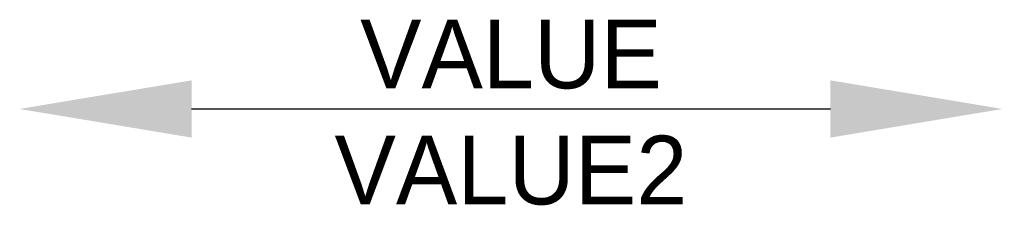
# Model space of a CAD drawing. Extents: x -7.1 to 7.1, y 0.6 to 3.3.
import ezdxf
from ezdxf.enums import TextEntityAlignment as Align

# ---------------------------------------------------------------- set-up
doc = ezdxf.new("R2010")
doc.units = 0
doc.header["$LTSCALE"] = 10
doc.layers.add('~-L18', color=7, linetype='Continuous')

msp = doc.modelspace()

# ---------------------------------------------------------------- linework, layer by layer
at = {"layer": '~-L18'}
msp.add_line((-4.641, 2), (4.641, 2), dxfattribs=at)
for points in [[(-4.641, 2.417), (-4.641, 1.583), (-7.141, 2)], [(4.641, 2.417), (4.641, 1.583), (7.141, 2)]]:
    msp.add_solid(points, dxfattribs=at)

# ---------------------------------------------------------------- texts
msp.add_attdef('VALUE', text='*', height=1).set_placement((0, 2), align=Align.BOTTOM_CENTER)
msp.add_attdef('VALUE2', text='', height=1).set_placement((0, 1.611), align=Align.TOP_CENTER)

doc.saveas('drawing.dxf')
